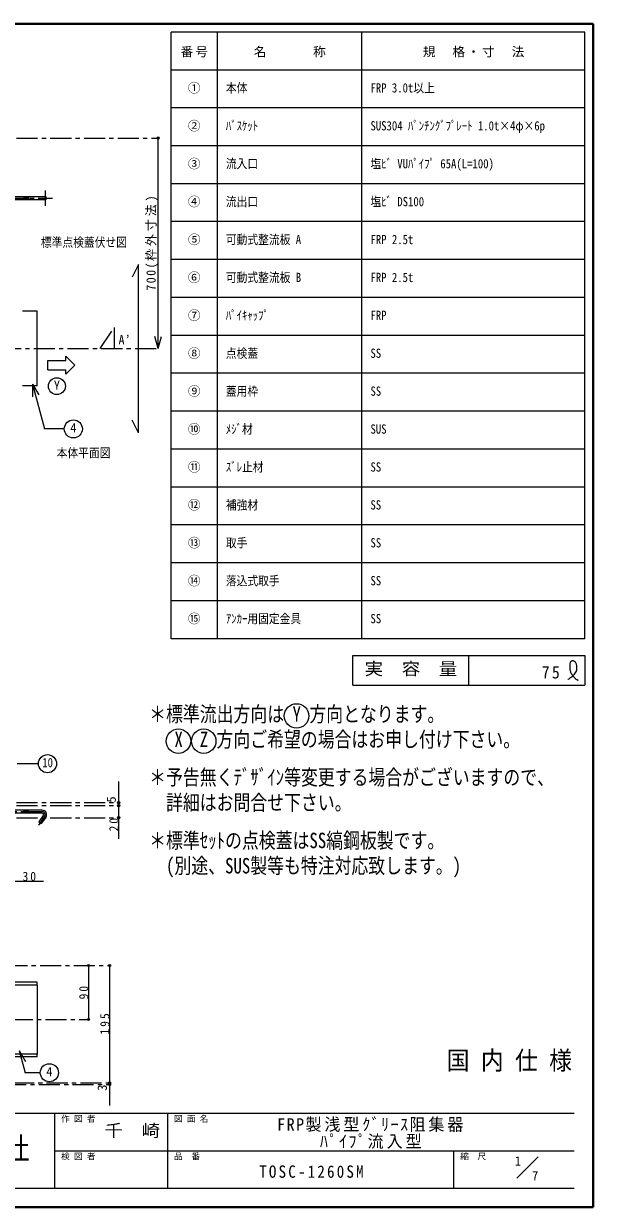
# Model space of a CAD drawing. Units: millimetres at full size, sheet at 1:7; details may follow other scales. Extents: x -1481 to 1354, y -996 to 971.
# Drawn here: x 409 to 1354, y -996 to 971 of the extents above; entities that cross this region are included whole.
import ezdxf
from ezdxf.enums import TextEntityAlignment as Align

# ---------------------------------------------------------------- set-up
doc = ezdxf.new("R2010")
doc.units = ezdxf.units.MM
doc.header["$LTSCALE"] = 7
doc.header["$PDMODE"] = 32
doc.header["$PDSIZE"] = 3.5
doc.linetypes.add('CHAIN1', pattern=[8, 5, -1, 1, -1])
doc.layers.add('0-0____1', color=4, linetype='Continuous', lineweight=9)
doc.styles.add('ＭＳ ゴシック', font='')
doc.styles.get('ＭＳ ゴシック').set_extended_font_data('MS Gothic')

msp = doc.modelspace()

# ---------------------------------------------------------------- linework, layer by layer
at = {"layer": '0-0____1', "color": 1, "lineweight": 40}
for p, q in [((1354.458, 970.732), (-1480.542, 970.732)), ((1354.458, -996.268), (1354.458, 970.732)), ((1354.458, -996.268), (-1480.542, -996.268))]:
    msp.add_line(p, q, dxfattribs=at)
at = {"layer": '0-0____1', "color": 3, "lineweight": 18}
for p, q in [((1340.458, 956.732), (653.458, 956.732)), ((730.458, -51.268), (730.458, 956.732)), ((970.458, -51.268), (970.458, 956.732)), ((1340.458, -51.268), (1340.458, 956.732)), ((1340.458, 893.732), (653.458, 893.732)), ((1340.458, 830.732), (653.458, 830.732)), ((1340.458, 767.732), (653.458, 767.732)), ((1340.458, 704.732), (653.458, 704.732)), ((1340.458, 641.732), (653.458, 641.732)), ((1340.458, 578.732), (653.458, 578.732)), ((1340.458, 515.732), (653.458, 515.732)), ((1340.458, 452.732), (653.458, 452.732)), ((1340.458, 389.732), (653.458, 389.732)), ((1340.458, 326.732), (653.458, 326.732)), ((1340.458, 263.732), (653.458, 263.732)), ((1340.458, 200.732), (653.458, 200.732)), ((1340.458, 137.732), (653.458, 137.732)), ((1340.458, 74.732), (653.458, 74.732)), ((1340.458, 11.732), (653.458, 11.732)), ((955.458, -79.268), (1340.458, -79.268)), ((955.458, -128.268), (955.458, -79.268)), ((1147.958, -128.268), (1147.958, -79.268)), ((1340.458, -79.268), (1340.458, -128.268)), ((955.458, -128.268), (1340.458, -128.268))]:
    msp.add_line(p, q, dxfattribs=at)
at = {"layer": '0-0____1', "linetype": 'CHAIN1'}
for p, q in [((396.958, 780.732), (631.958, 780.732)), ((444.356, 693.232), (444.356, 668.232)), ((376.958, 680.732), (456.856, 680.732)), ((535.958, 430.732), (559.291, 465.732)), ((559.291, 465.732), (559.291, 430.732)), ((-1086.376, 430.732), (631.958, 430.732)), ((396.958, -323.768), (566.458, -323.768)), ((396.958, -328.768), (566.458, -328.768)), ((439.353, -338.768), (371.856, -338.768)), ((396.958, -348.768), (566.458, -348.768)), ((443.449, -346.636), (433.138, -361.362)), ((379.958, -594.268), (551.458, -594.268)), ((276.958, -684.268), (516.458, -684.268)), ((321.958, -792.268), (551.458, -792.268)), ((334.958, -789.268), (551.458, -789.268))]:
    msp.add_line(p, q, dxfattribs=at)
at = {"layer": '0-0____1'}
for p, q in [((631.958, 430.732), (631.958, 780.732)), ((408.963, 678.232), (409.371, 683.232)), ((409.966, 678.232), (410.375, 683.232)), ((410.97, 678.232), (411.378, 683.232)), ((411.973, 678.232), (412.381, 683.232)), ((412.976, 678.232), (413.385, 683.232)), ((413.98, 678.232), (414.388, 683.232)), ((414.983, 678.232), (415.391, 683.232)), ((415.986, 678.232), (416.395, 683.232)), ((416.856, 683.232), (416.856, 678.232)), ((631.958, 430.732), (626.522, 451.016)), ((631.958, 430.732), (637.393, 451.016)), ((478.958, 410.732), (478.958, 418.232)), ((493.958, 403.232), (478.958, 418.232)), ((448.958, 410.732), (478.958, 410.732)), ((448.958, 395.732), (448.958, 410.732)), ((448.958, 395.732), (478.958, 395.732)), ((493.958, 403.232), (478.958, 388.232)), ((478.958, 388.232), (478.958, 395.732)), ((408.963, -336.268), (409.371, -341.268)), ((409.966, -336.268), (410.375, -341.268)), ((410.97, -336.268), (411.378, -341.268)), ((411.973, -336.268), (412.381, -341.268)), ((412.976, -336.268), (413.385, -341.268)), ((413.98, -336.268), (414.388, -341.268)), ((414.983, -336.268), (415.391, -341.268)), ((415.986, -336.268), (416.395, -341.268)), ((416.856, -341.268), (416.856, -336.268)), ((376.958, -454.268), (441.958, -454.268)), ((516.458, -594.268), (516.458, -684.268)), ((551.458, -594.268), (551.458, -789.268)), ((551.458, -789.268), (551.458, -827.268))]:
    msp.add_line(p, q, dxfattribs=at)
at = {"layer": '0-0____1', "color": 7, "lineweight": 18}
for p, q in [((444.356, 683.232), (386.958, 683.232)), ((444.356, 678.232), (386.958, 678.232)), ((430.958, 492.732), (406.958, 492.732)), ((430.958, 368.732), (430.958, 492.732)), ((430.958, 368.732), (406.958, 368.732)), ((423.196, 371.846), (423.196, 350.846)), ((423.196, 371.846), (433.696, 353.66)), ((423.196, 371.846), (443.178, 297.274)), ((476.242, 297.274), (443.178, 297.274)), ((433.352, -259.034), (398.091, -259.034)), ((439.353, -336.268), (386.958, -336.268)), ((439.353, -341.268), (386.958, -341.268)), ((445.496, -348.07), (438.053, -358.7)), ((430.958, -626.993), (430.958, -741.543)), ((401.416, -735.814), (411.916, -754)), ((401.416, -735.814), (411.259, -772.546)), ((436.449, -772.546), (411.259, -772.546)), ((1227.602, -947.624), (1262.958, -912.268))]:
    msp.add_line(p, q, dxfattribs=at)
at = {"layer": '0-0____1', "color": 5, "lineweight": 25}
for p, q in [((599.158, 570.732), (588.658, 549.732)), ((599.158, 290.732), (599.158, 570.732)), ((599.158, 290.732), (588.658, 311.732)), ((430.958, -622.268), (326.958, -622.268)), ((430.958, -626.993), (430.958, -622.268)), ((430.958, -741.543), (178.958, -741.543)), ((430.958, -746.268), (430.958, -741.543))]:
    msp.add_line(p, q, dxfattribs=at)
at = {"layer": '0-0____1', "color": 6, "lineweight": 25}
for p, q in [((-63.042, -839.768), (1322.958, -839.768)), ((460.458, -964.768), (460.458, -839.768)), ((647.958, -964.768), (647.958, -839.768)), ((460.458, -902.268), (1322.958, -902.268)), ((1122.958, -964.768), (1122.958, -902.268)), ((1322.958, -964.768), (-63.042, -964.768))]:
    msp.add_line(p, q, dxfattribs=at)
at = {"layer": '0-0____1', "color": 3, "lineweight": 18}
msp.add_lwpolyline([(1340.458, -51.268), (653.458, -51.268), (653.458, 956.732)], dxfattribs=at)
at = {"layer": '0-0____1'}
for points in [[(1312.202, -119.184), (1312.941, -118.686), (1314.213, -117.82), (1315.478, -116.939), (1316.731, -116.034), (1317.969, -115.094), (1319.187, -114.11), (1319.882, -113.516), (1320.708, -112.772), (1322.081, -111.423), (1323.36, -109.99), (1324.511, -108.474), (1325.5, -106.876), (1326.292, -105.199), (1326.648, -104.189), (1326.844, -103.485), (1327.093, -102.245), (1327.237, -100.979), (1327.285, -99.692), (1327.243, -98.392), (1327.12, -97.085), (1327.014, -96.326), (1326.9, -95.656), (1326.652, -94.512), (1326.325, -93.398), (1325.904, -92.332), (1325.373, -91.331), (1324.716, -90.413), (1324.271, -89.926), (1323.963, -89.636), (1323.388, -89.178), (1322.764, -88.785), (1322.1, -88.468), (1321.401, -88.242), (1320.677, -88.117), (1320.248, -88.097), (1319.878, -88.112), (1319.242, -88.204), (1318.621, -88.376), (1318.032, -88.622)], [(1318.032, -88.622), (1317.491, -88.937), (1317.014, -89.315), (1316.773, -89.56), (1316.444, -89.997), (1316.039, -90.848), (1315.803, -91.798), (1315.692, -92.819), (1315.663, -93.886), (1315.671, -94.969), (1315.676, -95.595), (1315.668, -96.44), (1315.627, -97.864), (1315.579, -99.25), (1315.558, -100.605), (1315.596, -101.936), (1315.727, -103.25), (1315.859, -104.007), (1316.015, -104.674), (1316.366, -105.818), (1316.811, -106.947), (1317.336, -108.055), (1317.927, -109.135), (1318.573, -110.183), (1318.968, -110.773), (1319.272, -111.207), (1319.81, -111.939), (1320.363, -112.655), (1320.93, -113.359), (1321.509, -114.058), (1322.097, -114.755), (1322.442, -115.161), (1322.811, -115.595), (1323.459, -116.339), (1324.127, -117.061), (1324.826, -117.743), (1325.564, -118.366), (1326.35, -118.911), (1326.831, -119.184), (1327.043, -119.291)], [(1327.043, -119.291), (1327.417, -119.46), (1327.799, -119.615), (1328.188, -119.759), (1328.581, -119.894), (1328.978, -120.024), (1329.208, -120.099)], [(566.458, -288.768), (566.458, -328.768), (566.458, -383.768)]]:
    msp.add_lwpolyline(points, dxfattribs=at)
at = {"layer": '0-0____1', "color": 7, "lineweight": 18}
msp.add_lwpolyline([(441.401, -345.202), (433.958, -355.832), (438.053, -358.7)], dxfattribs=at)
at = {"layer": '0-0____1', "color": 5, "lineweight": 25}
for points in [[(430.958, -626.993), (276.958, -626.993), (276.958, -633.993)], [(430.958, -746.268), (326.958, -746.268), (326.958, -741.543)]]:
    msp.add_lwpolyline(points, dxfattribs=at)
at = {"layer": '0-0____1', "color": 7, "lineweight": 18}
for centre, radius in [((463.958, 368.232), 14), ((491.242, 297.274), 15), ((448.352, -259.034), 15), ((451.449, -772.546), 15)]:
    msp.add_circle(centre, radius, dxfattribs=at)
at = {"layer": '0-0____1', "color": 5, "lineweight": 25}
for centre in [(861.774, -179.602), (665.774, -221.602), (707.774, -221.602)]:
    msp.add_circle(centre, 20.3, dxfattribs=at)
at = {"layer": '0-0____1', "color": 7, "lineweight": 18}
for centre, radius, start in [((444.356, 680.732), 2.5, 270), ((439.353, -343.768), 7.5, 325), ((439.353, -343.768), 2.5, 325)]:
    msp.add_arc(centre, radius, start, 90, dxfattribs=at)
at = {"layer": '0-0____1', "linetype": 'CHAIN1'}
msp.add_arc((439.353, -343.768), 5, 325, 90, dxfattribs=at)
at = {"layer": '0-0____1'}
for p in [(631.958, 780.732), (566.458, -323.768), (566.458, -328.768), (566.458, -348.768), (516.458, -594.268), (551.458, -594.268), (516.458, -684.268), (551.458, -789.268), (551.458, -792.268)]:
    msp.add_point(p, dxfattribs=at)

# ---------------------------------------------------------------- texts
at = {"layer": '0-0____1', "color": 7, "style": 'ＭＳ ゴシック'}
for s, height, p in [('①', 15.4, (681.458, 851.732)), ('②', 15.4, (681.458, 788.732)), ('③', 15.4, (681.458, 725.732)), ('④', 15.4, (681.458, 662.732)), ('⑤', 15.4, (681.458, 599.732)), ('⑥', 15.4, (681.458, 536.732)), ('⑦', 15.4, (681.458, 473.732)), ('⑧', 15.4, (681.458, 410.732)), ('Y', 15.4, (458.708, 357.732)), ('⑨', 15.4, (681.458, 347.732)), ('4', 15.4, (485.992, 286.774)), ('⑩', 15.4, (681.458, 284.732)), ('⑪', 15.4, (681.458, 221.732)), ('⑫', 15.4, (681.458, 158.732)), ('⑬', 15.4, (681.458, 95.732)), ('⑭', 15.4, (681.458, 32.732)), ('⑮', 15.4, (681.458, -30.268)), ('4', 15.4, (446.199, -783.046)), ('作 図 者', 10.26, (470.958, -857.268)), ('図 面 名', 10.26, (658.458, -857.268)), ('検 図 者', 10.26, (470.958, -919.768)), ('品\u3000番', 10.26, (658.458, -919.768)), ('縮\u3000尺', 10.26, (1133.458, -919.768)), ('1', 15.4, (1224.046, -931.535)), ('7', 15.4, (1252.551, -956.3))]:
    msp.add_text(s, height=height, dxfattribs=at).set_placement(p, align=Align.BOTTOM_LEFT)
for s, height, width, p in [('本体', 15.4, 0.85, (744.458, 851.732)), ('FRP 3.0t以上', 15.4, 0.85, (984.458, 851.732)), ('ﾊﾞｽｹｯﾄ', 15.4, 0.85, (744.458, 788.732)), ('SUS304 ﾊﾟﾝﾁﾝｸﾞﾌﾟﾚｰﾄ 1.0t×4φ×6p', 15.4, 0.85, (984.458, 788.732)), ('流入口', 15.4, 0.85, (744.458, 725.732)), ('塩ﾋﾞ VUﾊﾟｲﾌﾟ 65A(L=100)', 15.4, 0.85, (984.458, 725.732)), ('流出口', 15.4, 0.85, (744.458, 662.732)), ('塩ﾋﾞ DS100', 15.4, 0.85, (984.458, 662.732)), ('標準点検蓋伏せ図', 15.4, 0.85, (437.358, 595.232)), ('可動式整流板 A', 15.4, 0.85, (744.458, 599.732)), ('FRP 2.5t', 15.4, 0.85, (984.458, 599.732)), ('可動式整流板 B', 15.4, 0.85, (744.458, 536.732)), ('FRP 2.5t', 15.4, 0.85, (984.458, 536.732)), ('ﾊﾟｲｷｬｯﾌﾟ', 15.4, 0.85, (744.458, 473.732)), ('FRP', 15.4, 0.85, (984.458, 473.732)), ('点検蓋', 15.4, 0.85, (744.458, 410.732)), ('SS', 15.4, 0.85, (984.458, 410.732)), ('蓋用枠', 15.4, 0.85, (744.458, 347.732)), ('SS', 15.4, 0.85, (984.458, 347.732)), ('ﾒｼﾞ材', 15.4, 0.85, (744.458, 284.732)), ('SUS', 15.4, 0.85, (984.458, 284.732)), ('本体平面図', 15.4, 0.85, (463.608, 245.232)), ('ｽﾞﾚ止材', 15.4, 0.85, (744.458, 221.732)), ('SS', 15.4, 0.85, (984.458, 221.732)), ('補強材', 15.4, 0.85, (744.458, 158.732)), ('SS', 15.4, 0.85, (984.458, 158.732)), ('取手', 15.4, 0.85, (744.458, 95.732)), ('SS', 15.4, 0.85, (984.458, 95.732)), ('落込式取手', 15.4, 0.85, (744.458, 32.732)), ('SS', 15.4, 0.85, (984.458, 32.732)), ('ｱﾝｶｰ用固定金具', 15.4, 0.85, (744.458, -30.268)), ('SS', 15.4, 0.85, (984.458, -30.268)), ('実\u3000容\u3000量', 20.53, 1.1, (974.708, -117.768)), ('＊標準流出方向は Y 方向となります。', 25.66, 0.8, (617.124, -197.102)), (' X  Z 方向ご希望の場合はお申し付け下さい。', 25.66, 0.8, (645.124, -239.102)), ('10', 15.4, 0.85, (439.602, -269.534)), ('＊予告無くﾃﾞｻﾞｲﾝ等変更する場合がございますので、', 25.66, 0.8, (617.124, -302.102)), ('詳細はお問合せ下さい。', 25.66, 0.8, (645.124, -344.102)), ('＊標準ｾｯﾄの点検蓋はSS縞鋼板製です。', 25.66, 0.8, (617.124, -407.102)), ('(別途、SUS製等も特注対応致します。)', 25.66, 0.8, (645.124, -449.102)), ('国 内 仕 様', 30.79, 0.9, (1111.208, -776.768)), ('千\u3000崎', 20.53, 1.1, (542.958, -885.018)), ('工業株式会社', 35.92, 0.95, (139.208, -926.768))]:
    msp.add_text(s, height=height, dxfattribs=dict(at, width=width)).set_placement(p, align=Align.BOTTOM_LEFT)
for s, p in [('5', (566.458, -323.768)), ('3', (551.458, -802.768))]:
    msp.add_text(s, height=15.4, rotation=90, dxfattribs=at).set_placement(p, align=Align.BOTTOM_LEFT)
at = {"layer": '0-0____1', "color": 7, "attachment_point": 7, "style": 'ＭＳ ゴシック'}
for s, insert, char_height in [('\\T1.17;番号', (669.208, 914.732), 15.4), ('\\T1.17;名\u3000\u3000\u3000称', (790.958, 914.732), 15.4), ('\\T1.17;規\u3000格・寸\u3000法', (1071.458, 914.732), 15.4), ('\\T1.24;\\W0.95;A’', (566.291, 437.732), 15.4), ('\\T1.27;\\W0.95;75', (1268.708, -117.768), 20.53), ('\\T1.36;\\W0.9;30', (406.958, -454.268), 15.4), ('\\T1.18;\\W0.95;FRP製浅型ｸﾞﾘｰｽ阻集器', (829.708, -871.018), 20.53), ('\\T1.19;\\W0.95;ﾊﾟｲﾌﾟ流入型', (900.583, -899.018), 20.53), ('\\T1.28;\\W0.9;TOSC-1260SM', (799.708, -947.518), 20.53)]:
    msp.add_mtext(s, dxfattribs=dict(at, insert=insert, char_height=char_height))
at = {"layer": '0-0____1', "color": 7, "char_height": 15.4, "attachment_point": 7, "rotation": 90, "style": 'ＭＳ ゴシック'}
for s, insert in [('\\T1.24;\\W0.95;700(枠外寸法)', (631.958, 526.982)), ('\\T1.36;\\W0.9;20', (566.458, -371.518)), ('\\T1.36;\\W0.9;90', (516.458, -650.643)), ('\\T1.38;\\W0.9;195', (551.458, -709.268))]:
    msp.add_mtext(s, dxfattribs=dict(at, insert=insert))

doc.saveas('drawing.dxf')
